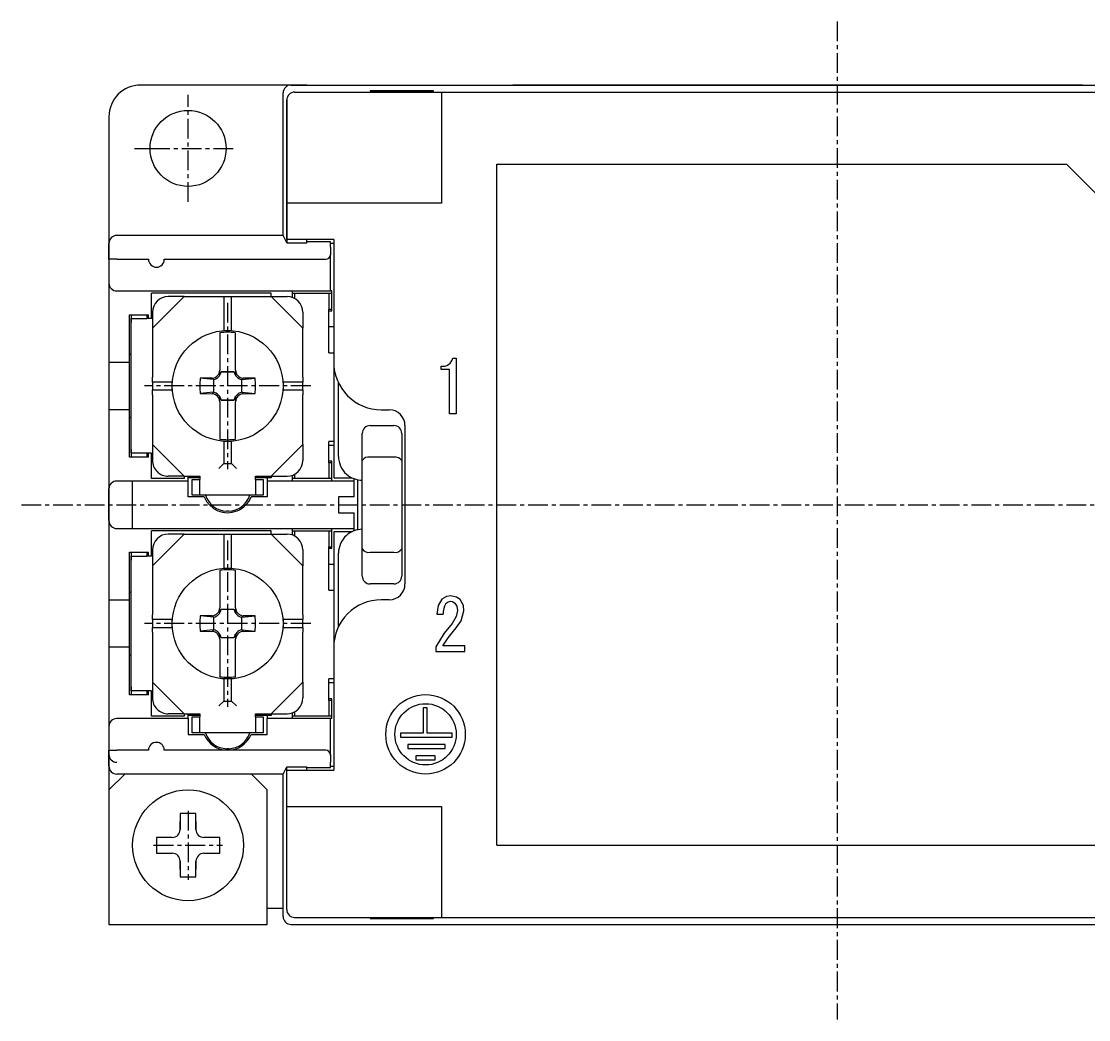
# Model space of a CAD drawing. Extents: x 176 to 427, y 225 to 355.
# Drawn here: x 236.2 to 303.7, y 291.8 to 354.9 of the extents above; entities that cross this region are included whole.
import ezdxf

# ---------------------------------------------------------------- set-up
doc = ezdxf.new("R2010")
doc.units = 0
doc.linetypes.add('CENTER', pattern=[2, 1.25, -0.25, 0.25, -0.25])
doc.layers.get('0').update_dxf_attribs({"linetype": 'CONTINUOUS'})
doc.layers.add('CENTER', color=1, linetype='CENTER')

msp = doc.modelspace()

# ---------------------------------------------------------------- linework, layer by layer
at = {"color": 7, "linetype": 'CONTINUOUS'}
for p, q in [((254.28006, 350.85549), (243.78018, 350.85549)), ((253.27984, 350.85549), (255.43029, 350.85549)), ((255.43029, 350.85549), (266.13042, 350.85549)), ((266.13042, 350.85549), (302.9301, 350.85549)), ((292.28021, 350.85549), (267.28064, 350.85549)), ((303.27993, 350.85549), (292.28021, 350.85549)), ((302.9301, 350.85549), (320.13005, 350.85549)), ((252.78, 341.35556), (252.78, 350.35565)), ((253.01016, 349.90591), (253.01016, 349.90564)), ((253.01016, 343.40529), (253.01016, 349.90564)), ((253.01016, 349.90564), (253.01016, 343.40529)), ((253.50999, 350.40547), (262.78004, 350.40547)), ((253.50999, 350.40547), (262.78004, 350.40547)), ((262.2802, 350.48806), (258.27986, 350.48806)), ((258.27986, 350.48806), (258.27986, 350.46342)), ((258.27986, 350.46342), (262.2802, 350.46342)), ((262.2802, 350.46342), (262.2802, 350.48806)), ((262.78004, 350.40547), (262.78004, 343.40529)), ((262.78004, 350.40547), (312.77975, 350.40547)), ((262.78004, 350.40547), (312.77975, 350.40547)), ((241.78043, 348.85532), (241.78043, 348.81076)), ((241.78043, 348.81076), (241.78043, 302.85546)), ((266.28069, 345.85547), (302.26076, 345.85547)), ((266.28069, 302.85546), (266.28069, 345.85547)), ((309.28017, 338.83579), (302.26076, 345.85547)), ((262.78004, 343.40529), (253.01016, 343.40529)), ((253.01016, 343.40529), (253.01016, 340.90202)), ((253.01016, 341.10537), (253.01016, 343.40529)), ((252.78, 341.35556), (242.28054, 341.35556)), ((253.01016, 340.90202), (252.78, 341.35556)), ((253.51406, 341.10537), (253.01016, 341.10537)), ((254.0139, 341.10537), (253.51406, 341.10537)), ((255.97995, 341.10537), (254.0139, 341.10537)), ((254.28006, 340.90202), (254.28006, 341.10537)), ((255.97995, 341.10537), (255.97995, 333.35542)), ((241.78043, 340.1149), (241.78043, 340.85518)), ((253.01016, 340.90202), (254.28006, 340.90202)), ((254.28006, 340.96809), (255.78012, 340.96809)), ((255.78012, 340.61474), (255.78012, 340.95862)), ((255.97995, 340.85545), (255.78012, 340.85545)), ((255.78012, 340.61474), (255.78012, 340.15552)), ((241.78043, 339.85523), (241.78043, 340.1149)), ((242.28054, 339.85523), (241.78043, 339.85523)), ((241.78043, 339.85523), (241.78043, 338.35544)), ((242.28054, 339.85523), (244.28002, 339.85523)), ((245.27997, 339.85523), (255.48011, 339.85523)), ((255.78012, 340.15552), (255.77714, 340.1149)), ((255.78012, 337.8556), (255.78012, 340.15552)), ((241.78043, 338.35544), (241.78043, 333.35542)), ((242.28054, 337.8556), (255.78012, 337.8556)), ((253.35511, 337.8556), (253.35511, 337.45107)), ((255.85512, 337.8556), (255.78012, 337.8556)), ((255.85512, 336.60519), (255.85512, 337.8556)), ((244.48011, 336.10535), (244.48011, 337.70533)), ((252.03023, 337.70533), (244.48011, 337.70533)), ((246.5301, 337.5055), (244.52993, 335.50533)), ((246.5301, 337.5055), (245.53015, 337.5055)), ((246.5301, 337.5055), (248.72983, 337.5055)), ((248.72983, 337.5055), (249.03011, 337.5055)), ((249.03011, 337.5055), (249.03011, 335.35559)), ((249.03011, 337.5055), (249.52995, 337.5055)), ((249.52995, 335.35559), (249.52995, 337.5055)), ((249.52995, 337.5055), (249.82996, 337.5055)), ((249.82996, 337.5055), (252.03023, 337.5055)), ((252.03023, 337.5055), (252.03023, 337.70533)), ((252.03023, 337.5055), (253.03018, 337.5055)), ((252.03023, 337.5055), (254.03013, 335.50533)), ((253.35511, 337.70533), (253.53002, 337.70533)), ((253.53002, 337.70533), (255.68021, 337.70533)), ((253.53002, 337.37147), (253.53002, 337.70533)), ((255.68021, 337.70533), (255.68021, 336.70538)), ((255.68021, 337.70533), (255.85512, 337.70533)), ((244.52993, 336.50528), (244.52993, 335.50533)), ((254.03013, 336.50528), (254.03013, 335.50533)), ((255.68021, 333.95518), (255.68021, 336.70538)), ((255.68021, 336.70538), (255.85512, 336.70538)), ((255.68021, 336.60519), (255.85512, 336.60519)), ((243.08024, 336.35527), (244.28001, 336.35527)), ((243.08024, 333.35542), (243.08024, 336.35527)), ((243.18015, 336.35527), (243.18015, 336.10535)), ((243.18015, 327.60537), (243.18015, 336.10535)), ((243.18015, 336.10535), (244.1801, 336.10535)), ((243.18015, 336.10535), (243.18015, 335.85543)), ((244.1801, 336.35527), (244.1801, 336.10535)), ((244.48011, 336.10535), (244.1801, 336.10535)), ((244.28001, 336.10535), (244.28001, 336.35527)), ((244.52993, 335.50533), (244.52993, 332.40557)), ((248.78588, 335.21046), (248.78588, 334.37893)), ((249.03011, 335.35559), (249.52995, 335.35559)), ((249.77419, 334.37893), (249.77419, 335.21046)), ((254.03013, 332.40557), (254.03013, 335.50533)), ((255.68021, 335.60551), (255.97995, 335.60551)), ((248.78588, 334.37893), (248.78588, 332.84746)), ((249.77419, 332.84746), (249.77419, 334.37893)), ((243.08024, 333.85553), (243.18015, 333.85553)), ((255.68021, 333.95518), (255.97995, 333.95518)), ((241.78043, 333.35542), (241.78043, 330.35557)), ((241.78043, 333.35542), (243.08024, 333.35542)), ((243.08024, 330.35557), (243.08024, 333.35542)), ((255.97995, 333.35542), (255.97995, 326.05549)), ((262.7684, 332.89051), (262.7684, 333.1028)), ((263.50489, 333.60534), (263.72015, 333.60534)), ((263.72015, 333.60534), (263.72015, 330.10565)), ((244.52993, 332.10528), (244.52993, 332.40557)), ((247.53845, 332.34085), (247.53439, 332.21955)), ((248.30499, 332.35033), (247.53845, 332.34085)), ((248.39164, 332.2561), (247.53845, 332.34085)), ((248.39164, 332.2561), (248.30499, 332.35033)), ((248.78588, 332.53851), (248.78588, 332.84746)), ((248.86846, 332.75702), (249.69187, 332.75702)), ((249.6805, 332.74376), (248.87957, 332.74376)), ((249.77419, 332.84746), (249.77419, 332.53851)), ((250.1687, 332.2561), (251.02162, 332.34085)), ((250.19334, 332.29184), (250.25507, 332.35033)), ((251.02162, 332.34085), (250.25507, 332.35033)), ((251.02568, 332.21955), (251.02162, 332.34085)), ((254.03013, 332.40557), (254.03013, 332.10528)), ((263.29532, 332.89051), (262.7684, 332.89051)), ((263.29532, 330.10565), (263.29532, 332.89051)), ((245.78007, 332.10528), (244.52993, 332.10528)), ((244.52993, 332.10528), (244.52993, 331.60544)), ((245.78007, 331.60544), (245.78007, 332.10528)), ((247.52978, 331.97694), (247.52897, 331.85536)), ((247.52897, 331.85536), (247.52978, 331.73406)), ((247.53168, 332.09824), (247.52978, 331.97694)), ((247.52978, 331.73406), (247.53168, 331.61248)), ((247.53439, 332.21955), (247.53168, 332.09824)), ((248.39164, 332.2561), (248.39164, 331.45489)), ((250.1687, 332.2561), (250.19334, 332.29184)), ((250.1687, 331.45489), (250.1687, 332.2561)), ((251.02839, 332.09824), (251.02568, 332.21955)), ((251.03028, 331.97694), (251.02839, 332.09824)), ((251.02839, 331.61248), (251.03028, 331.73406)), ((251.0311, 331.85536), (251.03028, 331.97694)), ((251.03028, 331.73406), (251.0311, 331.85536)), ((252.77999, 332.10528), (252.77999, 331.60544)), ((254.03013, 332.10528), (252.77999, 332.10528)), ((254.03013, 331.60544), (254.03013, 332.10528)), ((256.27996, 327.40527), (256.27996, 332.04788)), ((244.52993, 331.60544), (245.78007, 331.60544)), ((244.52993, 331.30543), (244.52993, 331.60544)), ((244.52993, 331.30543), (244.52993, 328.1553)), ((247.53168, 331.61248), (247.53439, 331.49118)), ((247.53439, 331.49118), (247.53845, 331.36987)), ((247.53817, 331.36987), (248.30499, 331.36067)), ((248.39164, 331.45489), (247.53845, 331.36987)), ((248.36673, 331.41888), (248.30499, 331.36067)), ((248.39164, 331.45489), (248.36673, 331.41888)), ((248.78588, 330.86354), (248.78588, 331.17248)), ((249.77419, 331.17248), (249.77419, 330.86354)), ((250.1687, 331.45489), (250.25507, 331.36067)), ((250.1687, 331.45489), (251.02162, 331.36987)), ((250.2548, 331.36067), (251.02162, 331.36987)), ((251.02162, 331.36987), (251.02568, 331.49118)), ((251.02568, 331.49118), (251.02839, 331.61248)), ((252.77999, 331.60544), (254.03013, 331.60544)), ((254.03013, 331.60544), (254.03013, 331.30543)), ((254.03013, 328.1553), (254.03013, 331.30543)), ((241.78043, 330.35557), (241.78043, 325.35528)), ((243.08024, 330.35557), (241.78043, 330.35557)), ((243.08024, 327.35545), (243.08024, 330.35557)), ((248.78588, 330.86354), (248.78588, 329.33207)), ((249.69187, 330.95397), (248.86846, 330.95397)), ((248.87957, 330.96697), (249.6805, 330.96697)), ((249.77419, 329.33207), (249.77419, 330.86354)), ((258.98007, 330.35557), (259.48018, 330.35557)), ((243.18015, 329.85546), (243.08024, 329.85546)), ((263.72015, 330.10565), (263.29532, 330.10565)), ((248.78588, 329.33207), (248.78588, 328.50054)), ((249.77419, 328.50054), (249.77419, 329.33207)), ((258.27986, 329.35535), (259.78019, 329.35535)), ((260.48013, 329.35535), (260.48013, 319.35531)), ((249.52995, 328.3554), (249.03011, 328.3554)), ((249.03011, 328.3554), (249.03011, 326.95553)), ((249.52995, 326.95553), (249.52995, 328.3554)), ((255.97995, 328.3554), (255.68021, 328.3554)), ((255.68021, 327.00535), (255.68021, 328.3554)), ((257.78002, 327.14831), (257.78002, 328.85524)), ((260.28003, 328.85524), (260.28003, 327.14831)), ((243.18015, 327.85529), (243.18015, 327.60537)), ((244.52993, 328.1553), (246.5301, 326.15541)), ((244.52993, 328.1553), (244.52993, 327.15536)), ((254.03013, 328.1553), (252.03023, 326.15541)), ((254.03013, 328.1553), (254.03013, 327.15536)), ((255.97995, 328.10548), (255.68021, 328.10548)), ((244.28001, 327.35545), (243.08024, 327.35545)), ((244.1801, 327.60537), (243.18015, 327.60537)), ((243.18015, 327.60537), (243.18015, 327.35545)), ((244.48011, 327.60537), (244.1801, 327.60537)), ((244.1801, 327.60537), (244.1801, 327.35545)), ((244.28001, 327.35545), (244.28001, 327.60537)), ((244.48011, 326.0054), (244.48011, 327.60537)), ((249.03011, 326.95553), (248.72983, 326.65524)), ((249.03011, 326.95553), (249.52995, 326.95553)), ((249.82996, 326.65524), (249.52995, 326.95553)), ((255.85512, 327.10553), (255.68021, 327.10553)), ((255.68021, 327.00535), (255.68021, 326.0054)), ((255.85512, 327.00535), (255.68021, 327.00535)), ((255.85512, 325.85539), (255.85512, 327.10553)), ((257.78002, 321.56235), (257.78002, 327.14831)), ((259.78019, 327.35545), (258.27986, 327.35545)), ((260.28003, 327.14831), (260.28003, 321.56235)), ((253.53002, 326.0054), (253.53002, 326.28944)), ((243.27979, 325.85539), (242.28054, 325.85539)), ((243.27979, 322.85554), (243.27979, 325.85539)), ((246.78002, 325.85539), (243.27979, 325.85539)), ((246.5301, 326.0054), (244.48011, 326.0054)), ((246.5301, 326.15541), (245.53015, 326.15541)), ((246.5301, 326.15541), (246.5301, 326.0054)), ((246.5301, 326.15541), (247.53005, 326.15541)), ((246.78002, 325.85539), (246.78002, 326.15541)), ((247.53005, 326.05549), (246.78002, 326.05549)), ((246.78002, 324.85517), (246.78002, 325.85539)), ((247.02994, 324.95536), (247.02994, 325.95531)), ((247.02994, 325.95531), (247.53005, 325.95531)), ((247.53005, 326.15541), (247.53005, 325.95531)), ((247.53005, 324.95536), (247.53005, 325.95531)), ((251.03001, 326.15541), (252.03023, 326.15541)), ((251.03001, 325.95531), (251.03001, 326.15541)), ((252.03023, 326.05549), (251.03001, 326.05549)), ((251.03001, 325.95531), (251.03001, 324.95536)), ((251.03001, 325.95531), (251.53012, 325.95531)), ((251.53012, 325.95531), (251.53012, 324.95536)), ((251.78004, 326.05549), (251.78004, 325.85539)), ((251.78004, 325.85539), (251.78004, 324.85517)), ((257.28018, 325.85539), (251.78004, 325.85539)), ((252.03023, 326.15541), (252.03023, 326.05549)), ((252.03023, 326.15541), (253.03018, 326.15541)), ((253.35511, 326.20983), (253.35511, 325.85539)), ((253.53002, 326.0054), (253.35511, 326.0054)), ((255.68021, 326.0054), (253.53002, 326.0054)), ((255.85512, 326.0054), (255.68021, 326.0054)), ((255.97995, 326.05549), (257.12611, 326.05549)), ((257.28018, 325.85539), (257.28018, 325.99105)), ((257.28018, 324.85517), (257.28018, 325.85539)), ((257.48028, 325.93554), (257.48028, 322.77513)), ((241.78043, 323.35538), (241.78043, 325.35528)), ((247.53005, 324.95536), (247.02994, 324.95536)), ((251.03001, 324.95536), (247.53005, 324.95536)), ((247.88909, 324.95536), (247.90913, 324.90039)), ((251.53012, 324.95536), (251.03001, 324.95536)), ((247.79703, 324.85517), (246.78002, 324.85517)), ((251.78004, 324.85517), (250.76303, 324.85517)), ((257.28018, 324.85517), (256.27996, 324.85517)), ((256.27996, 324.85517), (256.27996, 323.85522)), ((249.33825, 323.95541), (249.22182, 323.95541)), ((256.27996, 323.85522), (257.28018, 323.85522)), ((257.28018, 322.85554), (257.28018, 323.85522)), ((241.78043, 323.35538), (241.78043, 318.35536)), ((242.28054, 322.85554), (243.27979, 322.85554)), ((243.27979, 322.85554), (257.28018, 322.85554)), ((244.48011, 321.10529), (244.48011, 322.70527)), ((252.03023, 322.70527), (244.48011, 322.70527)), ((246.5301, 322.50544), (244.52993, 320.50527)), ((246.5301, 322.50544), (245.53015, 322.50544)), ((246.5301, 322.50544), (248.72983, 322.50544)), ((248.72983, 322.50544), (249.03011, 322.50544)), ((249.03011, 322.50544), (249.03011, 320.35553)), ((249.03011, 322.50544), (249.52995, 322.50544)), ((249.52995, 320.35553), (249.52995, 322.50544)), ((249.52995, 322.50544), (249.82996, 322.50544)), ((249.82996, 322.50544), (252.03023, 322.50544)), ((252.03023, 322.50544), (252.03023, 322.70527)), ((252.03023, 322.50544), (253.03018, 322.50544)), ((252.03023, 322.50544), (254.03013, 320.50527)), ((253.35511, 322.85554), (253.35511, 322.45101)), ((253.35511, 322.70527), (253.53002, 322.70527)), ((253.53002, 322.70527), (255.68021, 322.70527)), ((253.53002, 322.37141), (253.53002, 322.70527)), ((255.68021, 322.70527), (255.68021, 321.70532)), ((255.68021, 322.70527), (255.85512, 322.70527)), ((255.85512, 321.60513), (255.85512, 322.85554)), ((257.12611, 322.65544), (255.97995, 322.65544)), ((255.97995, 322.65544), (255.97995, 315.35524)), ((257.28018, 322.71962), (257.28018, 322.85554)), ((255.68021, 318.95539), (255.68021, 321.70532)), ((255.68021, 321.70532), (255.85512, 321.70532)), ((255.68021, 321.60513), (255.85512, 321.60513)), ((257.78002, 319.85542), (257.78002, 321.56235)), ((260.28003, 321.56235), (260.28003, 319.85542)), ((243.08024, 321.35521), (244.28001, 321.35521)), ((243.08024, 318.35536), (243.08024, 321.35521)), ((243.18015, 321.35521), (243.18015, 321.10529)), ((243.18015, 312.60531), (243.18015, 321.10529)), ((243.18015, 321.10529), (244.1801, 321.10529)), ((243.18015, 321.10529), (243.18015, 320.85537)), ((244.1801, 321.35521), (244.1801, 321.10529)), ((244.48011, 321.10529), (244.1801, 321.10529)), ((244.28001, 321.10529), (244.28001, 321.35521)), ((244.52993, 321.50549), (244.52993, 320.50527)), ((254.03013, 321.50549), (254.03013, 320.50527)), ((256.27996, 316.66306), (256.27996, 321.30539)), ((258.27986, 321.35521), (259.78019, 321.35521)), ((244.52993, 320.50527), (244.52993, 317.40551)), ((248.78588, 320.2104), (248.78588, 319.37887)), ((249.03011, 320.35553), (249.52995, 320.35553)), ((249.77419, 319.37887), (249.77419, 320.2104)), ((254.03013, 317.40551), (254.03013, 320.50527)), ((255.68021, 320.60545), (255.97995, 320.60545)), ((243.08024, 318.85547), (243.18015, 318.85547)), ((248.78588, 319.37887), (248.78588, 317.8474)), ((249.77419, 317.8474), (249.77419, 319.37887)), ((255.68021, 318.95539), (255.97995, 318.95539)), ((259.78019, 319.35531), (258.27986, 319.35531)), ((241.78043, 318.35536), (241.78043, 315.35524)), ((241.78043, 318.35536), (243.08024, 318.35536)), ((243.08024, 315.35524), (243.08024, 318.35536)), ((259.48018, 318.35536), (258.98007, 318.35536)), ((262.80604, 318.38461), (262.58536, 318.00553)), ((263.10686, 318.5625), (262.80604, 318.38461)), ((263.05758, 318.11519), (263.16995, 318.2059)), ((263.38061, 318.59987), (263.10686, 318.5625)), ((263.16995, 318.2059), (263.3446, 318.2587)), ((263.3446, 318.2587), (263.4816, 318.24029)), ((263.72719, 318.52757), (263.38061, 318.59987)), ((263.4816, 318.24029), (263.63188, 318.1512)), ((263.95545, 318.36646), (263.72719, 318.52757)), ((264.1653, 317.99903), (263.95545, 318.36646)), ((248.78588, 317.53845), (248.78588, 317.8474)), ((248.86846, 317.75696), (249.69187, 317.75696)), ((249.6805, 317.7437), (248.87957, 317.7437)), ((249.77419, 317.8474), (249.77419, 317.53845)), ((262.58536, 318.00553), (262.50088, 317.45072)), ((263.63188, 318.1512), (263.74967, 317.96329)), ((263.79353, 317.6844), (263.71988, 317.29124)), ((263.74967, 317.96329), (263.79353, 317.6844)), ((264.02829, 317.02156), (264.20672, 317.66653)), ((264.20672, 317.66653), (264.1653, 317.99903)), ((244.52993, 317.10522), (244.52993, 317.40551)), ((245.78007, 317.10522), (244.52993, 317.10522)), ((244.52993, 317.10522), (244.52993, 316.60538)), ((245.78007, 316.60538), (245.78007, 317.10522)), ((247.52978, 316.97688), (247.52897, 316.8553)), ((247.52897, 316.8553), (247.52978, 316.73373)), ((247.53168, 317.09818), (247.52978, 316.97688)), ((247.53439, 317.21949), (247.53168, 317.09818)), ((247.53845, 317.34079), (247.53439, 317.21949)), ((248.30499, 317.35), (247.53845, 317.34079)), ((248.39164, 317.25577), (247.53845, 317.34079)), ((248.39164, 317.25577), (248.30499, 317.35)), ((248.39164, 317.25577), (248.39164, 316.45483)), ((250.1687, 317.25577), (251.02162, 317.34079)), ((250.1687, 317.25577), (250.19334, 317.29178)), ((250.1687, 316.45483), (250.1687, 317.25577)), ((250.19334, 317.29178), (250.25507, 317.35)), ((251.02162, 317.34079), (250.25507, 317.35)), ((251.02568, 317.21949), (251.02162, 317.34079)), ((251.02839, 317.09818), (251.02568, 317.21949)), ((251.03028, 316.97688), (251.02839, 317.09818)), ((251.0311, 316.8553), (251.03028, 316.97688)), ((251.03028, 316.73373), (251.0311, 316.8553)), ((254.03013, 317.10522), (252.77999, 317.10522)), ((252.77999, 317.10522), (252.77999, 316.60538)), ((254.03013, 317.40551), (254.03013, 317.10522)), ((254.03013, 316.60538), (254.03013, 317.10522)), ((262.50088, 317.45072), (262.89593, 317.45072)), ((263.45236, 316.85828), (262.96119, 316.2393)), ((263.71988, 317.29124), (263.45236, 316.85828)), ((263.72178, 316.58887), (264.02829, 317.02156)), ((244.52993, 316.60538), (245.78007, 316.60538)), ((244.52993, 316.30537), (244.52993, 316.60538)), ((244.52993, 316.30537), (244.52993, 313.15552)), ((247.52978, 316.73373), (247.53168, 316.61242)), ((247.53168, 316.61242), (247.53439, 316.49112)), ((247.53439, 316.49112), (247.53845, 316.37008)), ((247.53817, 316.37008), (248.30499, 316.36088)), ((248.39164, 316.45483), (247.53845, 316.37008)), ((248.36673, 316.41909), (248.30499, 316.36088)), ((248.39164, 316.45483), (248.36673, 316.41909)), ((248.78588, 315.86348), (248.78588, 316.17215)), ((249.77419, 316.17215), (249.77419, 315.86348)), ((250.1687, 316.45483), (250.25507, 316.36088)), ((250.1687, 316.45483), (251.02162, 316.37008)), ((250.2548, 316.36088), (251.02162, 316.37008)), ((251.02162, 316.37008), (251.02568, 316.49112)), ((251.02568, 316.49112), (251.02839, 316.61242)), ((251.02839, 316.61242), (251.03028, 316.73373)), ((252.77999, 316.60538), (254.03013, 316.60538)), ((254.03013, 316.60538), (254.03013, 316.30537)), ((254.03013, 313.15552), (254.03013, 316.30537)), ((262.96119, 316.2393), (262.42885, 315.38584)), ((263.2149, 315.96339), (263.72178, 316.58887)), ((248.78588, 315.86348), (248.78588, 314.33174)), ((249.69187, 315.95364), (248.86846, 315.95364)), ((248.87957, 315.96691), (249.6805, 315.96691)), ((249.77419, 314.33174), (249.77419, 315.86348)), ((262.85992, 315.43999), (263.2149, 315.96339)), ((241.78043, 315.35524), (241.78043, 310.35522)), ((243.08024, 315.35524), (241.78043, 315.35524)), ((243.08024, 312.35539), (243.08024, 315.35524)), ((243.18015, 314.8554), (243.08024, 314.8554)), ((255.97995, 315.35524), (255.97995, 307.60529)), ((262.42885, 315.38584), (262.42885, 315.09991)), ((262.42885, 315.09991), (264.26061, 315.09991)), ((264.26061, 315.43999), (262.85992, 315.43999)), ((264.26061, 315.09991), (264.26061, 315.43999)), ((248.78588, 314.33174), (248.78588, 313.50048)), ((249.77419, 313.50048), (249.77419, 314.33174)), ((243.18015, 312.85523), (243.18015, 312.60531)), ((244.52993, 313.15552), (246.5301, 311.15535)), ((244.52993, 313.15552), (244.52993, 312.15529)), ((249.03011, 313.35534), (249.03011, 311.95547)), ((249.52995, 313.35534), (249.03011, 313.35534)), ((249.52995, 311.95547), (249.52995, 313.35534)), ((254.03013, 313.15552), (252.03023, 311.15535)), ((254.03013, 313.15552), (254.03013, 312.15529)), ((255.97995, 313.35534), (255.68021, 313.35534)), ((255.68021, 312.00529), (255.68021, 313.35534)), ((255.97995, 313.10515), (255.68021, 313.10515)), ((244.28001, 312.35539), (243.08024, 312.35539)), ((244.1801, 312.60531), (243.18015, 312.60531)), ((243.18015, 312.60531), (243.18015, 312.35539)), ((244.48011, 312.60531), (244.1801, 312.60531)), ((244.1801, 312.60531), (244.1801, 312.35539)), ((244.28001, 312.35539), (244.28001, 312.60531)), ((244.48011, 311.00534), (244.48011, 312.60531)), ((255.85512, 312.10547), (255.68021, 312.10547)), ((255.85512, 310.85533), (255.85512, 312.10547)), ((249.03011, 311.95547), (248.72983, 311.65518)), ((249.03011, 311.95547), (249.52995, 311.95547)), ((249.82996, 311.65518), (249.52995, 311.95547)), ((255.68021, 312.00529), (255.68021, 311.00534)), ((255.85512, 312.00529), (255.68021, 312.00529)), ((261.88244, 311.52413), (261.6263, 311.52413)), ((261.6263, 311.52413), (261.6263, 309.93363)), ((261.88244, 309.93363), (261.88244, 311.52413)), ((246.78002, 310.85533), (242.28054, 310.85533)), ((246.5301, 311.00534), (244.48011, 311.00534)), ((246.5301, 311.15535), (245.53015, 311.15535)), ((246.5301, 311.15535), (246.5301, 311.00534)), ((246.5301, 311.15535), (247.53005, 311.15535)), ((246.78002, 310.85533), (246.78002, 311.15535)), ((247.53005, 311.05516), (246.78002, 311.05516)), ((246.78002, 310.85533), (246.78002, 309.85511)), ((247.02994, 309.9553), (247.02994, 310.95525)), ((247.02994, 310.95525), (247.53005, 310.95525)), ((247.53005, 311.15535), (247.53005, 310.95525)), ((247.53005, 309.9553), (247.53005, 310.95525)), ((251.03001, 311.15535), (252.03023, 311.15535)), ((251.03001, 310.95525), (251.03001, 311.15535)), ((252.03023, 311.05516), (251.03001, 311.05516)), ((251.03001, 310.95525), (251.03001, 309.9553)), ((251.03001, 310.95525), (251.53012, 310.95525)), ((251.53012, 310.95525), (251.53012, 309.9553)), ((251.78004, 311.05516), (251.78004, 310.85533)), ((255.78012, 310.85533), (251.78004, 310.85533)), ((251.78004, 309.85511), (251.78004, 310.85533)), ((252.03023, 311.15535), (252.03023, 311.05516)), ((252.03023, 311.15535), (253.03018, 311.15535)), ((253.35511, 311.20977), (253.35511, 310.85533)), ((253.53002, 311.00534), (253.35511, 311.00534)), ((253.53002, 311.00534), (253.53002, 311.28937)), ((255.68021, 311.00534), (253.53002, 311.00534)), ((255.85512, 311.00534), (255.68021, 311.00534)), ((255.78012, 308.55542), (255.78012, 310.85533)), ((255.85512, 310.85533), (255.78012, 310.85533)), ((241.78043, 310.35522), (241.78043, 308.85516)), ((246.78002, 309.85511), (247.79703, 309.85511)), ((247.53005, 309.9553), (247.02994, 309.9553)), ((251.03001, 309.9553), (247.53005, 309.9553)), ((247.88909, 309.9553), (247.90913, 309.90033)), ((250.76303, 309.85511), (251.78004, 309.85511)), ((251.53012, 309.9553), (251.03001, 309.9553)), ((261.6263, 309.93363), (260.18987, 309.93363)), ((260.18987, 309.93363), (260.18987, 309.67722)), ((260.18987, 309.67722), (263.46021, 309.67722)), ((263.46021, 309.93363), (261.88244, 309.93363)), ((263.46021, 309.67722), (263.46021, 309.93363)), ((241.78043, 308.59604), (241.78043, 308.85516)), ((241.78043, 308.85516), (242.28054, 308.85516)), ((244.28001, 308.85516), (242.28054, 308.85516)), ((255.48011, 308.85516), (245.27996, 308.85516)), ((249.33825, 308.95535), (249.22182, 308.95535)), ((260.65153, 309.21528), (260.65153, 308.95914)), ((263.01128, 309.21528), (260.65153, 309.21528)), ((260.65153, 308.95914), (263.01128, 308.95914)), ((263.01128, 308.95914), (263.01128, 309.21528)), ((241.78043, 307.85548), (241.78043, 308.59604)), ((242.28027, 308.09593), (242.28054, 308.09593)), ((255.77714, 308.59604), (255.78012, 308.55542)), ((255.78012, 308.55542), (255.78012, 308.09593)), ((255.78012, 307.75205), (255.78012, 308.09593)), ((262.39555, 308.49721), (261.16436, 308.49721)), ((261.16436, 308.49721), (261.16436, 308.25351)), ((261.16436, 308.25351), (262.39555, 308.25351)), ((262.39555, 308.25351), (262.39555, 308.49721)), ((252.78, 307.35537), (253.01016, 307.80864)), ((253.01016, 305.30538), (253.01016, 307.80864)), ((253.01016, 307.80864), (254.28006, 307.80864)), ((253.01016, 305.30538), (253.01016, 307.60529)), ((253.01016, 307.60529), (253.51406, 307.60529)), ((253.51406, 307.60529), (254.0139, 307.60529)), ((254.0139, 307.60529), (255.97995, 307.60529)), ((254.28006, 307.60529), (254.28006, 307.80864)), ((255.78012, 307.74257), (254.28006, 307.74257)), ((255.78012, 307.85548), (255.97995, 307.85548)), ((241.78043, 306.35515), (242.78038, 307.35537)), ((252.78, 307.35537), (242.28054, 307.35537)), ((250.77983, 307.35537), (242.78038, 307.35537)), ((250.77983, 307.35537), (251.78005, 306.35515)), ((252.78, 298.3556), (252.78, 307.35537)), ((241.78043, 306.35515), (241.78043, 297.85549)), ((251.78005, 298.85571), (251.78005, 306.35515)), ((247.27987, 304.85509), (246.27992, 304.85509)), ((246.27992, 304.85509), (246.27992, 303.85541)), ((246.27992, 304.85509), (246.27992, 303.85541)), ((247.27987, 304.85509), (246.27992, 304.85509)), ((247.27987, 303.85541), (247.27987, 304.85509)), ((247.27987, 303.85541), (247.27987, 304.85509)), ((253.01016, 305.30538), (262.78004, 305.30538)), ((253.01016, 298.80562), (253.01016, 305.30538)), ((253.01016, 298.80535), (253.01016, 305.30538)), ((262.78004, 305.30538), (262.78004, 298.30551)), ((246.27992, 303.85541), (246.27992, 304.35525)), ((246.27992, 303.85541), (246.27992, 304.35525)), ((247.27987, 304.35525), (247.27987, 303.85541)), ((247.27987, 304.35525), (247.27987, 303.85541)), ((245.78008, 303.3553), (244.78013, 303.3553)), ((244.78013, 303.3553), (244.78013, 302.35508)), ((244.78013, 303.3553), (244.78013, 302.35508)), ((245.78008, 303.3553), (244.78013, 303.3553)), ((248.77993, 303.3553), (247.78025, 303.3553)), ((248.77993, 303.3553), (247.78025, 303.3553)), ((248.77993, 302.35508), (248.77993, 303.3553)), ((248.77993, 302.35508), (248.77993, 303.3553)), ((266.28042, 302.85546), (309.28017, 302.85546)), ((244.78013, 302.35508), (245.78008, 302.35508)), ((244.78013, 302.35508), (245.78008, 302.35508)), ((247.78025, 302.35508), (248.77993, 302.35508)), ((247.78025, 302.35508), (248.77993, 302.35508)), ((246.27992, 301.35513), (246.27992, 301.85524)), ((246.27992, 301.85524), (246.27992, 300.85529)), ((246.27992, 301.85524), (246.27992, 300.85529)), ((246.27992, 301.35513), (246.27992, 301.85524)), ((247.27987, 300.85529), (247.27987, 301.85524)), ((247.27987, 301.85524), (247.27987, 301.35513)), ((247.27987, 301.85524), (247.27987, 301.35513)), ((247.27987, 300.85529), (247.27987, 301.85524)), ((246.27992, 300.85529), (247.27987, 300.85529)), ((246.27992, 300.85529), (247.27987, 300.85529)), ((252.78, 298.85571), (251.78005, 298.85571)), ((251.78005, 297.85549), (251.78005, 298.85571)), ((253.50972, 298.30551), (253.50999, 298.30551)), ((253.50999, 298.30551), (262.78004, 298.30551)), ((253.50999, 298.30551), (262.78004, 298.30551)), ((258.27986, 298.24757), (258.27986, 298.2232)), ((262.2802, 298.24757), (258.27986, 298.24757)), ((258.27986, 298.2232), (262.2802, 298.2232)), ((262.2802, 298.2232), (262.2802, 298.24757)), ((262.78004, 298.30551), (312.77975, 298.30551)), ((262.78004, 298.30551), (312.77975, 298.30551)), ((241.78043, 297.85549), (251.78005, 297.85549)), ((253.27984, 297.85549), (255.43029, 297.85549)), ((255.43029, 297.85549), (266.13042, 297.85549)), ((266.13042, 297.85549), (302.9301, 297.85549)), ((267.28064, 297.85549), (292.28021, 297.85549)), ((292.28021, 297.85549), (308.27995, 297.85549)), ((302.9301, 297.85549), (320.13005, 297.85549))]:
    msp.add_line(p, q, dxfattribs=at)
for centre, radius in [((246.78003, 346.85542), 2.4), ((249.28003, 331.85536), 3.50009), ((249.28003, 316.8553), 3.50009), ((261.77928, 309.86053), 2.51165), ((261.77901, 309.86053), 1.93397), ((246.78003, 302.85546), 3.49982), ((246.78003, 302.85546), 3.49982)]:
    msp.add_circle(centre, radius, dxfattribs=at)
for centre, radius, start, end in [((243.7806, 348.85532), 2.00017, 90, 179.99997), ((253.27984, 350.35565), 0.49984, 90, 179.99997), ((253.51, 349.90564), 0.49984, 90, 179.99997), ((253.50986, 349.90577), 0.4997, 89.984477, 179.98444), ((242.28068, 340.85532), 0.50025, 90.015506, 180.01551), ((244.78, 339.85537), 0.49997, 180.01552, 270.01553), ((244.78013, 339.85523), 0.49984, 270.00002, 359.99999), ((255.47139, 340.16493), 0.30982, 271.6123, 350.70776), ((242.28041, 338.35558), 0.49997, 180.01552, 270.01553), ((245.53015, 336.50528), 1.00022, 90, 179.99997), ((253.03005, 336.50541), 1.00009, 359.99225, 89.992224), ((249.28003, 331.82779), 3.41857, 81.688789, 98.311191), ((258.97993, 333.35556), 2.99998, 180.00259, 270.0026), ((262.8569, 333.76403), 0.66713, 262.37635, 346.23923), ((248.26007, 332.87494), 0.52653, 274.89442, 357.00892), ((248.26934, 332.86639), 0.62242, 281.33136, 348.63684), ((248.28205, 332.85379), 0.59434, 327.963, 350.62953), ((250.29091, 332.86665), 0.62266, 191.3833, 258.68031), ((250.27233, 332.85093), 0.58801, 189.18925, 212.09395), ((250.29987, 332.87482), 0.5264, 182.97882, 265.11786), ((248.26011, 330.8361), 0.52648, 2.987047, 85.109604), ((248.26863, 330.84396), 0.62319, 11.383781, 78.616209), ((248.28095, 330.85679), 0.5955, 9.392752, 32.014713), ((250.29149, 330.84383), 0.62328, 101.36252, 168.60565), ((250.27571, 330.8588), 0.59155, 147.97556, 170.74123), ((250.30049, 330.83558), 0.52705, 94.943629, 176.95968), ((259.48005, 329.35549), 1.00009, 359.99225, 89.992224), ((258.28, 328.85538), 0.49998, 90.015515, 180.01552), ((259.78006, 328.85538), 0.49998, 359.98449, 89.984465), ((249.28003, 331.86803), 3.40356, 261.65189, 278.34812), ((245.53002, 327.15549), 1.00009, 180.00776, 270.00777), ((253.03018, 327.15536), 0.99995, 270.00002, 359.99999), ((257.80024, 327.41447), 1.52031, 180.34668, 227.85355), ((258.17009, 326.9137), 0.45519, 76.045233, 148.9739), ((259.87778, 326.88429), 0.48116, 33.279348, 101.70147), ((257.78536, 327.41987), 1.51439, 228.40791, 269.79805), ((242.28054, 325.35528), 0.50011, 90, 179.99997), ((249.25121, 325.39527), 1.44016, 197.78578, 268.83042), ((249.30893, 325.39515), 1.44005, 271.16637, 342.21745), ((249.28003, 325.4552), 1.59979, 202.02833, 292.0283), ((249.28075, 325.45448), 1.59885, 292.01412, 337.98588), ((242.28041, 323.35552), 0.49997, 180.01552, 270.01553), ((245.53002, 321.50535), 1.00009, 89.992244, 179.99221), ((253.03018, 321.50549), 0.99995, 0.00001, 89.99998), ((257.80062, 321.29602), 1.52069, 132.15283, 179.64692), ((257.78594, 321.28927), 1.51592, 90.223807, 131.57022), ((258.18231, 321.82644), 0.48122, 213.28448, 281.69637), ((259.8653, 321.8565), 0.50846, 260.36474, 324.65443), ((249.28003, 316.82773), 3.41857, 81.688789, 98.311191), ((258.28, 319.85529), 0.49997, 179.98445, 269.9845), ((259.78006, 319.85529), 0.49998, 270.01553, 0.015505), ((259.48018, 319.35531), 0.99995, 270.00002, 359.99999), ((258.98007, 315.35524), 3.00012, 90, 179.99997), ((248.25956, 317.87508), 0.52705, 274.94551, 356.98901), ((248.26871, 317.86662), 0.6231, 281.37806, 348.62195), ((248.28205, 317.85373), 0.59434, 327.963, 350.62953), ((250.29136, 317.86669), 0.62312, 191.38464, 258.64717), ((250.27233, 317.85087), 0.58801, 189.18925, 212.09395), ((250.30019, 317.87477), 0.52671, 182.97918, 265.08632), ((263.99682, 317.5348), 1.1041, 148.2866, 184.3672), ((248.25979, 315.83602), 0.5268, 2.987405, 85.078065), ((248.26863, 315.8439), 0.62319, 11.383781, 78.616209), ((248.28409, 315.85764), 0.5922, 9.328903, 32.078562), ((250.29149, 315.84377), 0.62328, 101.36252, 168.60565), ((250.2714, 315.86009), 0.58703, 147.88669, 170.8301), ((250.301, 315.83531), 0.52757, 94.99472, 176.93977), ((249.28003, 316.86797), 3.40356, 261.65189, 278.34812), ((245.53002, 312.15543), 1.00009, 180.00776, 270.00777), ((253.03018, 312.1553), 0.99995, 270.00002, 359.99999), ((242.28054, 310.35522), 0.50011, 90, 179.99997), ((249.30644, 310.49401), 1.63906, 202.94179, 269.07668), ((249.25121, 310.39521), 1.44016, 197.78578, 268.83042), ((249.25344, 310.49427), 1.63933, 270.92936, 337.05219), ((249.30893, 310.39509), 1.44005, 271.16637, 342.21745), ((244.78012, 308.85516), 0.50011, 90, 179.99997), ((244.77999, 308.8553), 0.49998, 359.98449, 89.984465), ((255.47182, 308.54586), 0.30942, 9.333051, 88.465402), ((242.28041, 308.5959), 0.49997, 179.98445, 269.9845), ((242.28054, 307.85548), 0.50011, 179.99997, 270.00002), ((245.77995, 303.85528), 0.49998, 270.01553, 0.015505), ((245.77995, 303.85528), 0.49998, 270.01553, 0.015505), ((247.78012, 303.85555), 0.50025, 180.01551, 270.01552), ((247.78012, 303.85555), 0.50025, 180.01551, 270.01552), ((245.78008, 301.85524), 0.49984, 0.00001, 89.99998), ((245.78008, 301.85524), 0.49984, 0.00001, 89.99998), ((247.79895, 301.83598), 0.51944, 92.06278, 177.87514), ((247.79895, 301.83598), 0.51944, 92.06278, 177.87514), ((253.51013, 298.80549), 0.49997, 179.98445, 269.9845), ((253.50986, 298.80522), 0.4997, 179.98444, 269.98449), ((253.27984, 298.35533), 0.49984, 179.99997, 270.00002)]:
    msp.add_arc(centre, radius, start, end, dxfattribs=at)
at = {"layer": 'CENTER', "color": 1, "linetype": 'CENTER'}
for p, q in [((287.78003, 354.87668), (287.78003, 291.84681)), ((246.78003, 343.48056), (246.78003, 350.23029)), ((243.4049, 346.85542), (244.37994, 346.85542)), ((244.37994, 346.85542), (249.65506, 346.85542)), ((249.28003, 337.1053), (249.28003, 326.60542)), ((254.52997, 331.85536), (244.03009, 331.85536)), ((236.2497, 324.35533), (337.93186, 324.35533)), ((249.28003, 322.10551), (249.28003, 311.60536)), ((254.52997, 316.8553), (244.03009, 316.8553)), ((246.78003, 305.03028), (246.78003, 300.68038)), ((244.60495, 302.85546), (248.95512, 302.85546))]:
    msp.add_line(p, q, dxfattribs=at)

doc.saveas('drawing.dxf')
